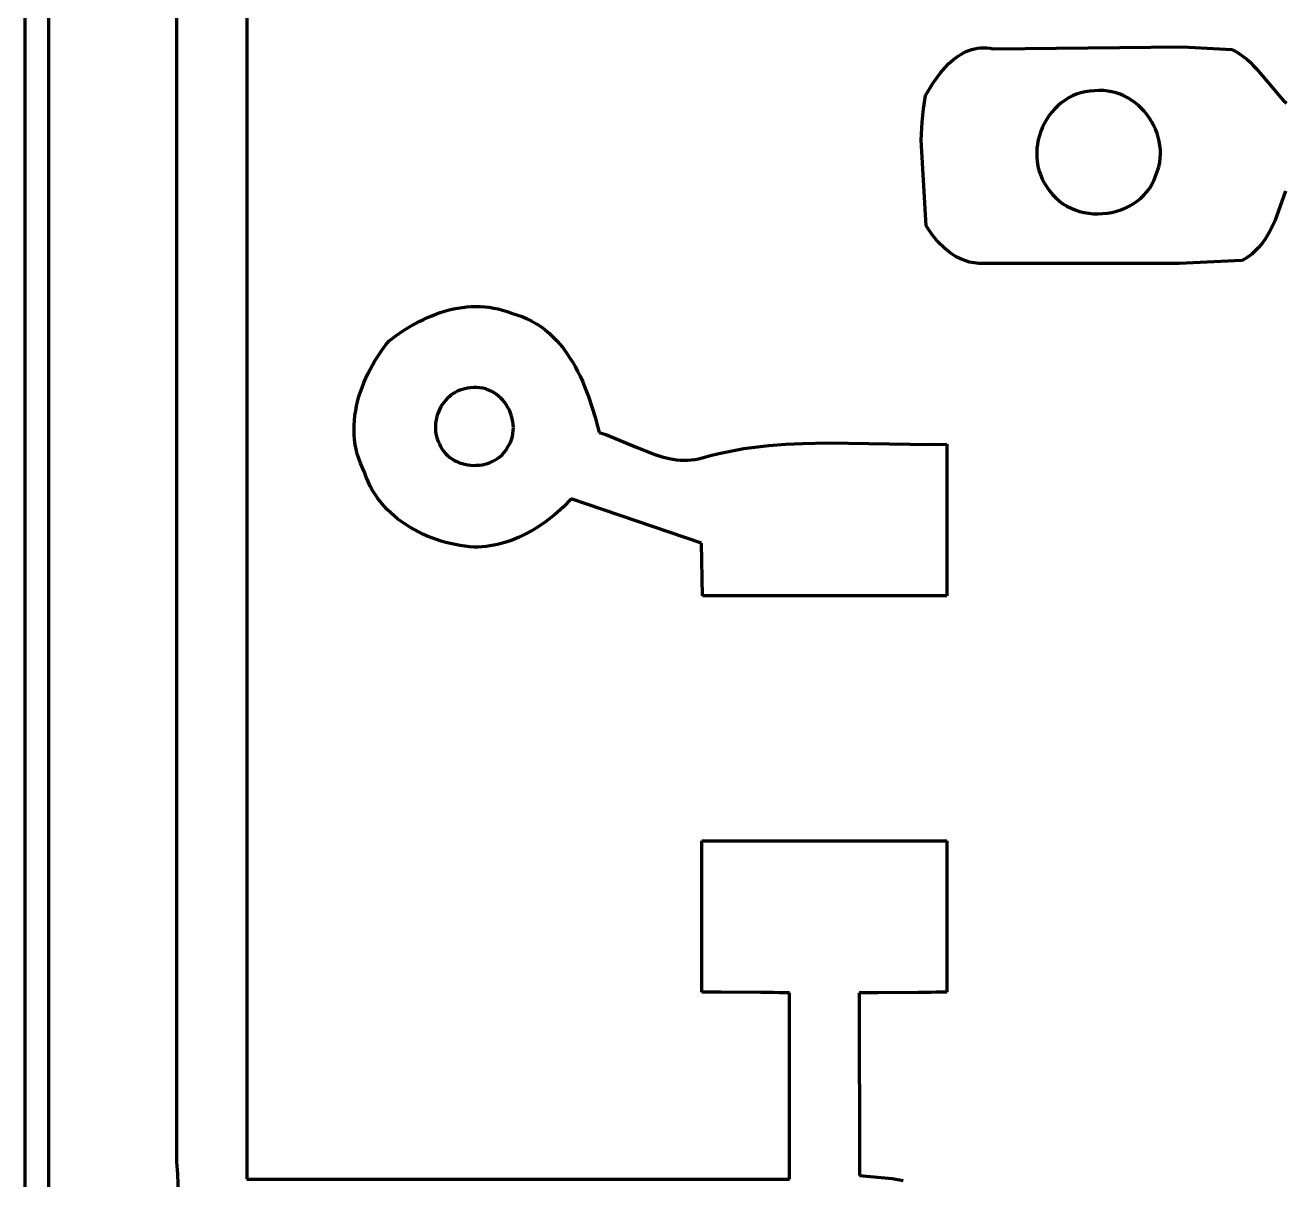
# Model space of a CAD drawing. Header units: millimetres. Extents: x 0.5 to 14.1, y 0 to 14.9.
# Drawn here: x 0.514 to 3.513, y 3.054 to 5.803 of the extents above; entities that cross this region are included whole.
import ezdxf

# ---------------------------------------------------------------- set-up
doc = ezdxf.new("R2010")
doc.units = ezdxf.units.MM
doc.layers.add('color#000000ff', color=7, linetype='CONTINUOUS', lineweight=100)

msp = doc.modelspace()

# ---------------------------------------------------------------- linework, layer by layer
at = {"layer": 'color#000000ff'}
for p, q in [((0.5139, 0.0278), (0.5139, 14.8611)), ((0.5695, 14.8055), (0.5695, 0.0834)), ((0.8747, 3.0968), (0.8749, 8.4449)), ((1.0417, 5.8611), (1.0417, 3.0556)), ((2.7301, 5.7258), (2.7359, 5.73)), ((2.7359, 5.73), (2.7419, 5.7338)), ((2.7419, 5.7338), (2.7481, 5.7372)), ((2.7481, 5.7372), (2.7544, 5.7403)), ((2.7544, 5.7403), (2.7609, 5.743)), ((2.7609, 5.743), (2.7676, 5.7452)), ((2.7676, 5.7452), (2.7745, 5.7471)), ((2.7745, 5.7471), (2.7815, 5.7484)), ((2.7815, 5.7484), (2.7887, 5.7493)), ((2.7887, 5.7493), (2.7961, 5.7496)), ((2.7961, 5.7496), (2.8037, 5.7494)), ((2.8037, 5.7494), (2.8115, 5.7487)), ((2.8115, 5.7487), (2.8194, 5.7473)), ((2.8194, 5.7473), (3.2697, 5.7513)), ((3.2697, 5.7513), (3.3869, 5.7456)), ((3.3869, 5.7456), (3.3964, 5.7407)), ((3.3964, 5.7407), (3.4054, 5.7352)), ((3.4054, 5.7352), (3.4141, 5.729)), ((3.4141, 5.729), (3.4223, 5.7222)), ((2.6936, 5.6901), (2.7032, 5.7013)), ((2.7032, 5.7013), (2.7135, 5.7118)), ((2.7135, 5.7118), (2.7244, 5.7214)), ((2.7244, 5.7214), (2.7301, 5.7258)), ((3.4223, 5.7222), (3.4303, 5.715)), ((3.4303, 5.715), (3.438, 5.7074)), ((3.438, 5.7074), (3.4455, 5.6995)), ((3.4455, 5.6995), (3.481, 5.6572)), ((2.6761, 5.6663), (2.6936, 5.6901)), ((2.6574, 5.6361), (2.6761, 5.6663)), ((3.0172, 5.6388), (3.0075, 5.6347)), ((3.0274, 5.6421), (3.0172, 5.6388)), ((3.0379, 5.6446), (3.0274, 5.6421)), ((3.0487, 5.6461), (3.0379, 5.6446)), ((3.0599, 5.6468), (3.0487, 5.6461)), ((3.0706, 5.6475), (3.0599, 5.6468)), ((3.0811, 5.6474), (3.0706, 5.6475)), ((3.0914, 5.6464), (3.0811, 5.6474)), ((3.1015, 5.6446), (3.0914, 5.6464)), ((3.1113, 5.642), (3.1015, 5.6446)), ((3.1209, 5.6387), (3.1113, 5.642)), ((3.1301, 5.6348), (3.1209, 5.6387)), ((3.481, 5.6572), (3.5022, 5.6323)), ((2.6525, 5.6044), (2.6574, 5.6361)), ((2.9729, 5.6114), (2.9654, 5.604)), ((2.9808, 5.6182), (2.9729, 5.6114)), ((2.9893, 5.6243), (2.9808, 5.6182)), ((2.9982, 5.6299), (2.9893, 5.6243)), ((3.0075, 5.6347), (2.9982, 5.6299)), ((3.1391, 5.6301), (3.1301, 5.6348)), ((3.1477, 5.6249), (3.1391, 5.6301)), ((3.1559, 5.619), (3.1477, 5.6249)), ((3.1637, 5.6126), (3.1559, 5.619)), ((3.1711, 5.6057), (3.1637, 5.6126)), ((3.5022, 5.6323), (3.5094, 5.6246)), ((3.5094, 5.6246), (3.5169, 5.6172)), ((2.6494, 5.5724), (2.6525, 5.6044)), ((2.9462, 5.5791), (2.941, 5.5699)), ((2.9521, 5.5878), (2.9462, 5.5791)), ((2.9585, 5.5961), (2.9521, 5.5878)), ((2.9654, 5.604), (2.9585, 5.5961)), ((3.1781, 5.5984), (3.1711, 5.6057)), ((3.1846, 5.5906), (3.1781, 5.5984)), ((3.1905, 5.5824), (3.1846, 5.5906)), ((3.196, 5.5738), (3.1905, 5.5824)), ((2.6476, 5.5295), (2.6494, 5.5724)), ((2.9323, 5.5507), (2.9289, 5.5407)), ((2.9363, 5.5604), (2.9323, 5.5507)), ((2.941, 5.5699), (2.9363, 5.5604)), ((3.2008, 5.5649), (3.196, 5.5738)), ((3.2051, 5.5558), (3.2008, 5.5649)), ((3.2088, 5.5463), (3.2051, 5.5558)), ((2.6595, 5.3254), (2.6476, 5.5295)), ((2.9242, 5.5202), (2.9229, 5.5097)), ((2.9262, 5.5305), (2.9242, 5.5202)), ((2.9289, 5.5407), (2.9262, 5.5305)), ((3.2118, 5.5367), (3.2088, 5.5463)), ((3.2142, 5.5269), (3.2118, 5.5367)), ((3.2159, 5.5169), (3.2142, 5.5269)), ((2.9229, 5.5097), (2.9223, 5.4992)), ((2.9223, 5.4992), (2.9224, 5.4887)), ((2.9224, 5.4887), (2.9234, 5.4783)), ((3.2169, 5.5069), (3.2159, 5.5169)), ((3.2166, 5.4866), (3.2171, 5.4967)), ((3.2171, 5.4967), (3.2169, 5.5069)), ((2.9234, 5.4783), (2.9251, 5.4679)), ((2.9251, 5.4679), (2.9277, 5.4576)), ((3.2102, 5.4563), (3.2132, 5.4663)), ((3.2132, 5.4663), (3.2153, 5.4764)), ((3.2153, 5.4764), (3.2166, 5.4866)), ((2.9277, 5.4576), (2.931, 5.4475)), ((2.931, 5.4475), (2.9353, 5.4376)), ((2.9353, 5.4376), (2.9404, 5.428)), ((3.1972, 5.4252), (3.2022, 5.4354)), ((3.2022, 5.4354), (3.2063, 5.4464)), ((3.2063, 5.4464), (3.2102, 5.4563)), ((2.9404, 5.428), (2.9464, 5.4187)), ((2.9464, 5.4187), (2.9528, 5.409)), ((2.9528, 5.409), (2.9599, 5.4001)), ((2.9599, 5.4001), (2.9677, 5.392)), ((3.1776, 5.3984), (3.1848, 5.4066)), ((3.1848, 5.4066), (3.1914, 5.4155)), ((3.1914, 5.4155), (3.1972, 5.4252)), ((3.5145, 5.4084), (3.4894, 5.3368)), ((2.9677, 5.392), (2.976, 5.3847)), ((2.976, 5.3847), (2.9849, 5.3782)), ((2.9849, 5.3782), (2.9943, 5.3724)), ((2.9943, 5.3724), (3.004, 5.3675)), ((3.1328, 5.3675), (3.1427, 5.3723)), ((3.1427, 5.3723), (3.1521, 5.3777)), ((3.1521, 5.3777), (3.1612, 5.3839)), ((3.1612, 5.3839), (3.1696, 5.3908)), ((3.1696, 5.3908), (3.1776, 5.3984)), ((3.004, 5.3675), (3.0142, 5.3634)), ((3.0142, 5.3634), (3.0246, 5.36)), ((3.0246, 5.36), (3.0353, 5.3574)), ((3.0353, 5.3574), (3.0462, 5.3555)), ((3.0462, 5.3555), (3.0572, 5.3544)), ((3.0572, 5.3544), (3.0683, 5.3541)), ((3.0683, 5.3541), (3.0793, 5.3545)), ((3.0793, 5.3545), (3.0904, 5.3556)), ((3.0904, 5.3556), (3.1013, 5.3575)), ((3.1013, 5.3575), (3.112, 5.3601)), ((3.112, 5.3601), (3.1225, 5.3634)), ((3.1225, 5.3634), (3.1328, 5.3675)), ((2.6717, 5.3064), (2.6595, 5.3254)), ((3.477, 5.3116), (3.4662, 5.2938)), ((3.4894, 5.3368), (3.477, 5.3116)), ((2.6861, 5.2883), (2.6717, 5.3064)), ((2.7026, 5.272), (2.6861, 5.2883)), ((3.4581, 5.2827), (3.4492, 5.2723)), ((3.4662, 5.2938), (3.4581, 5.2827)), ((2.7161, 5.2612), (2.7026, 5.272)), ((2.7306, 5.252), (2.7161, 5.2612)), ((2.7408, 5.2468), (2.7306, 5.252)), ((3.4231, 5.2502), (3.4172, 5.2465)), ((3.4288, 5.2541), (3.4231, 5.2502)), ((3.4343, 5.2583), (3.4288, 5.2541)), ((3.4395, 5.2628), (3.4343, 5.2583)), ((3.4492, 5.2723), (3.4395, 5.2628)), ((2.7513, 5.2426), (2.7408, 5.2468)), ((2.7622, 5.2393), (2.7513, 5.2426)), ((2.7734, 5.2371), (2.7622, 5.2393)), ((2.7848, 5.236), (2.7734, 5.2371)), ((2.7907, 5.2359), (2.7848, 5.236)), ((3.2614, 5.2355), (2.7907, 5.2359)), ((3.411, 5.2432), (3.2614, 5.2355)), ((3.4172, 5.2465), (3.411, 5.2432)), ((1.5336, 5.1275), (1.5441, 5.1296)), ((1.5441, 5.1296), (1.5547, 5.1313)), ((1.5547, 5.1313), (1.5654, 5.1325)), ((1.5654, 5.1325), (1.5761, 5.1332)), ((1.5761, 5.1332), (1.5868, 5.1335)), ((1.5868, 5.1335), (1.5975, 5.1334)), ((1.5975, 5.1334), (1.6082, 5.1327)), ((1.6082, 5.1327), (1.6189, 5.1315)), ((1.6189, 5.1315), (1.6295, 5.1298)), ((1.6295, 5.1298), (1.6402, 5.1275)), ((1.4521, 5.0979), (1.4619, 5.1027)), ((1.4619, 5.1027), (1.4718, 5.1073)), ((1.4718, 5.1073), (1.4818, 5.1115)), ((1.4818, 5.1115), (1.492, 5.1154)), ((1.492, 5.1154), (1.5023, 5.119)), ((1.5023, 5.119), (1.5126, 5.1222)), ((1.5126, 5.1222), (1.5231, 5.1251)), ((1.5231, 5.1251), (1.5336, 5.1275)), ((1.6402, 5.1275), (1.6507, 5.1247)), ((1.6507, 5.1247), (1.6613, 5.1213)), ((1.6613, 5.1213), (1.6717, 5.1173)), ((1.6717, 5.1173), (1.6846, 5.1137)), ((1.6846, 5.1137), (1.697, 5.1094)), ((1.697, 5.1094), (1.7089, 5.1044)), ((1.7089, 5.1044), (1.7204, 5.0987)), ((1.7204, 5.0987), (1.7313, 5.0924)), ((1.3967, 5.0637), (1.4144, 5.076)), ((1.4144, 5.076), (1.4329, 5.0874)), ((1.4329, 5.0874), (1.4521, 5.0979)), ((1.7313, 5.0924), (1.7417, 5.0855)), ((1.7417, 5.0855), (1.7517, 5.078)), ((1.7517, 5.078), (1.7613, 5.07)), ((1.7613, 5.07), (1.7704, 5.0614)), ((1.3658, 5.0327), (1.3727, 5.0419)), ((1.3727, 5.0419), (1.3798, 5.0507)), ((1.3798, 5.0507), (1.3967, 5.0637)), ((1.7704, 5.0614), (1.7791, 5.0524)), ((1.7791, 5.0524), (1.7874, 5.043)), ((1.7874, 5.043), (1.7953, 5.0331)), ((1.3465, 5.0038), (1.3527, 5.0137)), ((1.3527, 5.0137), (1.3591, 5.0233)), ((1.3591, 5.0233), (1.3658, 5.0327)), ((1.7953, 5.0331), (1.8028, 5.0229)), ((1.8028, 5.0229), (1.81, 5.0123)), ((1.81, 5.0123), (1.8168, 5.0014)), ((1.3297, 4.9731), (1.335, 4.9835)), ((1.335, 4.9835), (1.3406, 4.9938)), ((1.3406, 4.9938), (1.3465, 5.0038)), ((1.8168, 5.0014), (1.8232, 4.9902)), ((1.8232, 4.9902), (1.8293, 4.9788)), ((1.8293, 4.9788), (1.835, 4.9672)), ((1.3159, 4.9409), (1.3201, 4.9518)), ((1.3201, 4.9518), (1.3247, 4.9625)), ((1.3247, 4.9625), (1.3297, 4.9731)), ((1.835, 4.9672), (1.8405, 4.9553)), ((1.8405, 4.9553), (1.8456, 4.9433)), ((1.3055, 4.9076), (1.3086, 4.9188)), ((1.3086, 4.9188), (1.312, 4.9299)), ((1.312, 4.9299), (1.3159, 4.9409)), ((1.5277, 4.9223), (1.523, 4.9185)), ((1.5326, 4.9259), (1.5277, 4.9223)), ((1.5378, 4.929), (1.5326, 4.9259)), ((1.5432, 4.9318), (1.5378, 4.929)), ((1.5489, 4.9342), (1.5432, 4.9318)), ((1.5548, 4.9362), (1.5489, 4.9342)), ((1.5608, 4.9377), (1.5548, 4.9362)), ((1.5671, 4.9388), (1.5608, 4.9377)), ((1.5736, 4.9394), (1.5671, 4.9388)), ((1.5813, 4.9402), (1.5736, 4.9394)), ((1.5889, 4.9404), (1.5813, 4.9402)), ((1.5963, 4.9399), (1.5889, 4.9404)), ((1.6034, 4.9387), (1.5963, 4.9399)), ((1.6104, 4.937), (1.6034, 4.9387)), ((1.6171, 4.9346), (1.6104, 4.937)), ((1.6235, 4.9317), (1.6171, 4.9346)), ((1.6297, 4.9283), (1.6235, 4.9317)), ((1.6356, 4.9244), (1.6297, 4.9283)), ((1.6411, 4.92), (1.6356, 4.9244)), ((1.6463, 4.9152), (1.6411, 4.92)), ((1.8456, 4.9433), (1.8551, 4.919)), ((1.8551, 4.919), (1.8634, 4.8944)), ((1.3008, 4.885), (1.3029, 4.8964)), ((1.3029, 4.8964), (1.3055, 4.9076)), ((1.501, 4.8896), (1.4985, 4.8841)), ((1.5039, 4.895), (1.501, 4.8896)), ((1.5071, 4.9002), (1.5039, 4.895)), ((1.5107, 4.9051), (1.5071, 4.9002)), ((1.5145, 4.9098), (1.5107, 4.9051)), ((1.5186, 4.9143), (1.5145, 4.9098)), ((1.523, 4.9185), (1.5186, 4.9143)), ((1.6512, 4.9101), (1.6463, 4.9152)), ((1.6557, 4.9046), (1.6512, 4.9101)), ((1.6598, 4.8988), (1.6557, 4.9046)), ((1.6634, 4.8927), (1.6598, 4.8988)), ((1.6667, 4.8864), (1.6634, 4.8927)), ((1.8634, 4.8944), (1.8708, 4.8698)), ((1.2972, 4.8508), (1.2979, 4.8623)), ((1.2979, 4.8623), (1.2991, 4.8737)), ((1.2991, 4.8737), (1.3008, 4.885)), ((1.4917, 4.8606), (1.491, 4.8545)), ((1.4929, 4.8666), (1.4917, 4.8606)), ((1.4944, 4.8725), (1.4929, 4.8666)), ((1.4962, 4.8784), (1.4944, 4.8725)), ((1.4985, 4.8841), (1.4962, 4.8784)), ((1.6695, 4.8798), (1.6667, 4.8864)), ((1.6719, 4.8731), (1.6695, 4.8798)), ((1.6737, 4.8662), (1.6719, 4.8731)), ((1.6751, 4.8592), (1.6737, 4.8662)), ((1.6759, 4.8521), (1.6751, 4.8592)), ((1.8708, 4.8698), (1.8773, 4.8455)), ((1.297, 4.8394), (1.2972, 4.8508)), ((1.2974, 4.828), (1.297, 4.8394)), ((1.491, 4.8545), (1.4906, 4.8484)), ((1.4906, 4.8484), (1.4907, 4.8423)), ((1.4907, 4.8423), (1.4911, 4.8361)), ((1.4911, 4.8361), (1.492, 4.8301)), ((1.492, 4.8301), (1.4934, 4.824)), ((1.6738, 4.8237), (1.6752, 4.8307)), ((1.6752, 4.8307), (1.676, 4.8378)), ((1.6762, 4.845), (1.6759, 4.8521)), ((1.676, 4.8378), (1.6762, 4.845)), ((1.8773, 4.8455), (1.8803, 4.8336)), ((1.8803, 4.8336), (1.8967, 4.8283)), ((1.2983, 4.8166), (1.2974, 4.828)), ((1.2998, 4.8052), (1.2983, 4.8166)), ((1.302, 4.7939), (1.2998, 4.8052)), ((1.4934, 4.824), (1.4951, 4.8181)), ((1.4951, 4.8181), (1.4974, 4.8122)), ((1.4974, 4.8122), (1.5001, 4.8065)), ((1.5001, 4.8065), (1.503, 4.8001)), ((1.503, 4.8001), (1.5064, 4.794)), ((1.6618, 4.7966), (1.6658, 4.8031)), ((1.6658, 4.8031), (1.6691, 4.8098)), ((1.6691, 4.8098), (1.6717, 4.8167)), ((1.6717, 4.8167), (1.6738, 4.8237)), ((1.8967, 4.8283), (1.9711, 4.7975)), ((2.2446, 4.7979), (2.2646, 4.8004)), ((2.2646, 4.8004), (2.2846, 4.8025)), ((2.2846, 4.8025), (2.3046, 4.8043)), ((2.3046, 4.8043), (2.3247, 4.8057)), ((2.3247, 4.8057), (2.365, 4.8076)), ((2.365, 4.8076), (2.4255, 4.8087)), ((2.4255, 4.8087), (2.6683, 4.805)), ((2.6683, 4.805), (2.7085, 4.8053)), ((2.7085, 4.8053), (2.7085, 4.4443)), ((1.3047, 4.7827), (1.302, 4.7939)), ((1.308, 4.7715), (1.3047, 4.7827)), ((1.312, 4.7605), (1.308, 4.7715)), ((1.5064, 4.794), (1.5103, 4.7885)), ((1.5103, 4.7885), (1.5147, 4.7833)), ((1.5147, 4.7833), (1.5194, 4.7786)), ((1.5194, 4.7786), (1.5245, 4.7743)), ((1.5245, 4.7743), (1.53, 4.7705)), ((1.53, 4.7705), (1.5357, 4.767)), ((1.6332, 4.7681), (1.6388, 4.7717)), ((1.6388, 4.7717), (1.6442, 4.7758)), ((1.6442, 4.7758), (1.6492, 4.7803)), ((1.6492, 4.7803), (1.6538, 4.7853)), ((1.6538, 4.7853), (1.658, 4.7907)), ((1.658, 4.7907), (1.6618, 4.7966)), ((1.9711, 4.7975), (2.0132, 4.7811)), ((2.0132, 4.7811), (2.0302, 4.7758)), ((2.0302, 4.7758), (2.0473, 4.7716)), ((2.0473, 4.7716), (2.0559, 4.77)), ((2.0559, 4.77), (2.0645, 4.7687)), ((2.0645, 4.7687), (2.0732, 4.7679)), ((2.0994, 4.7681), (2.1083, 4.7692)), ((2.1083, 4.7692), (2.1171, 4.7709)), ((2.1171, 4.7709), (2.126, 4.7731)), ((2.126, 4.7731), (2.1456, 4.7785)), ((2.1456, 4.7785), (2.1653, 4.7834)), ((2.1653, 4.7834), (2.185, 4.7877)), ((2.185, 4.7877), (2.2048, 4.7916)), ((2.2048, 4.7916), (2.2247, 4.795)), ((2.2247, 4.795), (2.2446, 4.7979)), ((1.3167, 4.7495), (1.312, 4.7605)), ((1.322, 4.7387), (1.3167, 4.7495)), ((1.5357, 4.767), (1.5417, 4.764)), ((1.5417, 4.764), (1.5479, 4.7615)), ((1.5479, 4.7615), (1.5543, 4.7593)), ((1.5543, 4.7593), (1.5609, 4.7577)), ((1.5609, 4.7577), (1.5676, 4.7564)), ((1.5676, 4.7564), (1.5743, 4.7556)), ((1.5743, 4.7556), (1.5812, 4.7552)), ((1.5812, 4.7552), (1.588, 4.7553)), ((1.588, 4.7553), (1.5948, 4.7558)), ((1.5948, 4.7558), (1.6016, 4.7567)), ((1.6016, 4.7567), (1.6082, 4.7581)), ((1.6082, 4.7581), (1.6147, 4.76)), ((1.6147, 4.76), (1.6211, 4.7622)), ((1.6211, 4.7622), (1.6273, 4.765)), ((1.6273, 4.765), (1.6332, 4.7681)), ((2.0732, 4.7679), (2.0819, 4.7675)), ((2.0819, 4.7675), (2.0907, 4.7676)), ((2.0907, 4.7676), (2.0994, 4.7681)), ((1.326, 4.7274), (1.322, 4.7387)), ((1.3305, 4.7165), (1.326, 4.7274)), ((1.3356, 4.7059), (1.3305, 4.7165)), ((1.3412, 4.6957), (1.3356, 4.7059)), ((1.3472, 4.6859), (1.3412, 4.6957)), ((1.3537, 4.6765), (1.3472, 4.6859)), ((1.3607, 4.6674), (1.3537, 4.6765)), ((1.3681, 4.6586), (1.3607, 4.6674)), ((1.3759, 4.6503), (1.3681, 4.6586)), ((1.3841, 4.6423), (1.3759, 4.6503)), ((1.7945, 4.656), (1.7741, 4.6376)), ((1.8136, 4.6757), (1.7945, 4.656)), ((2.1239, 4.5699), (1.8136, 4.6757)), ((1.3926, 4.6347), (1.3841, 4.6423)), ((1.4015, 4.6274), (1.3926, 4.6347)), ((1.4107, 4.6205), (1.4015, 4.6274)), ((1.4202, 4.614), (1.4107, 4.6205)), ((1.7526, 4.6206), (1.7377, 4.6102)), ((1.7741, 4.6376), (1.7526, 4.6206)), ((1.4299, 4.6079), (1.4202, 4.614)), ((1.4399, 4.6021), (1.4299, 4.6079)), ((1.4502, 4.5966), (1.4399, 4.6021)), ((1.4606, 4.5916), (1.4502, 4.5966)), ((1.4712, 4.5869), (1.4606, 4.5916)), ((1.7063, 4.5918), (1.69, 4.584)), ((1.7222, 4.6006), (1.7063, 4.5918)), ((1.7377, 4.6102), (1.7222, 4.6006)), ((1.482, 4.5826), (1.4712, 4.5869)), ((1.493, 4.5786), (1.482, 4.5826)), ((1.5041, 4.575), (1.493, 4.5786)), ((1.5152, 4.5718), (1.5041, 4.575)), ((1.5265, 4.569), (1.5152, 4.5718)), ((1.5378, 4.5665), (1.5265, 4.569)), ((1.5492, 4.5644), (1.5378, 4.5665)), ((1.5606, 4.5626), (1.5492, 4.5644)), ((1.5719, 4.5612), (1.5606, 4.5626)), ((1.5833, 4.5602), (1.5719, 4.5612)), ((1.5927, 4.5605), (1.5833, 4.5602)), ((1.602, 4.5611), (1.5927, 4.5605)), ((1.6112, 4.562), (1.602, 4.5611)), ((1.6204, 4.5633), (1.6112, 4.562)), ((1.6294, 4.5649), (1.6204, 4.5633)), ((1.6384, 4.5668), (1.6294, 4.5649)), ((1.656, 4.5714), (1.6384, 4.5668)), ((1.6732, 4.5772), (1.656, 4.5714)), ((1.69, 4.584), (1.6732, 4.5772)), ((2.1262, 4.4445), (2.1239, 4.5699)), ((2.7085, 4.4443), (2.1262, 4.4445)), ((2.1249, 3.501), (2.1248, 3.8612)), ((2.1248, 3.8612), (2.7085, 3.8611)), ((2.7085, 3.8611), (2.7084, 3.5008)), ((2.1304, 3.5009), (2.1249, 3.501)), ((2.1364, 3.5009), (2.1304, 3.5009)), ((2.1426, 3.5008), (2.1364, 3.5009)), ((2.156, 3.5007), (2.1426, 3.5008)), ((2.1703, 3.5006), (2.156, 3.5007)), ((2.2652, 3.4999), (2.1703, 3.5006)), ((2.2954, 3.4997), (2.2652, 3.4999)), ((2.3092, 3.4996), (2.2954, 3.4997)), ((2.322, 3.4995), (2.3092, 3.4996)), ((2.328, 3.4994), (2.322, 3.4995)), ((2.3335, 3.4994), (2.328, 3.4994)), ((2.3338, 3.0556), (2.3335, 3.4994)), ((2.505, 3.499), (2.4994, 3.499)), ((2.4994, 3.499), (2.5001, 3.0641)), ((2.5109, 3.4991), (2.505, 3.499)), ((2.5172, 3.4991), (2.5109, 3.4991)), ((2.5305, 3.4992), (2.5172, 3.4991)), ((2.5449, 3.4994), (2.5305, 3.4992)), ((2.64, 3.5002), (2.5449, 3.4994)), ((2.6702, 3.5004), (2.64, 3.5002)), ((2.6841, 3.5006), (2.6702, 3.5004)), ((2.6969, 3.5007), (2.6841, 3.5006)), ((2.7028, 3.5007), (2.6969, 3.5007)), ((2.7084, 3.5008), (2.7028, 3.5007)), ((0.877, 3.0674), (0.8747, 3.0968)), ((0.8804, 2.9763), (0.877, 3.0674)), ((2.5001, 3.0641), (2.5785, 3.0572)), ((1.0417, 3.0556), (2.3338, 3.0556)), ((2.5785, 3.0572), (2.6044, 3.0526))]:
    msp.add_line(p, q, dxfattribs=at)

doc.saveas('drawing.dxf')
